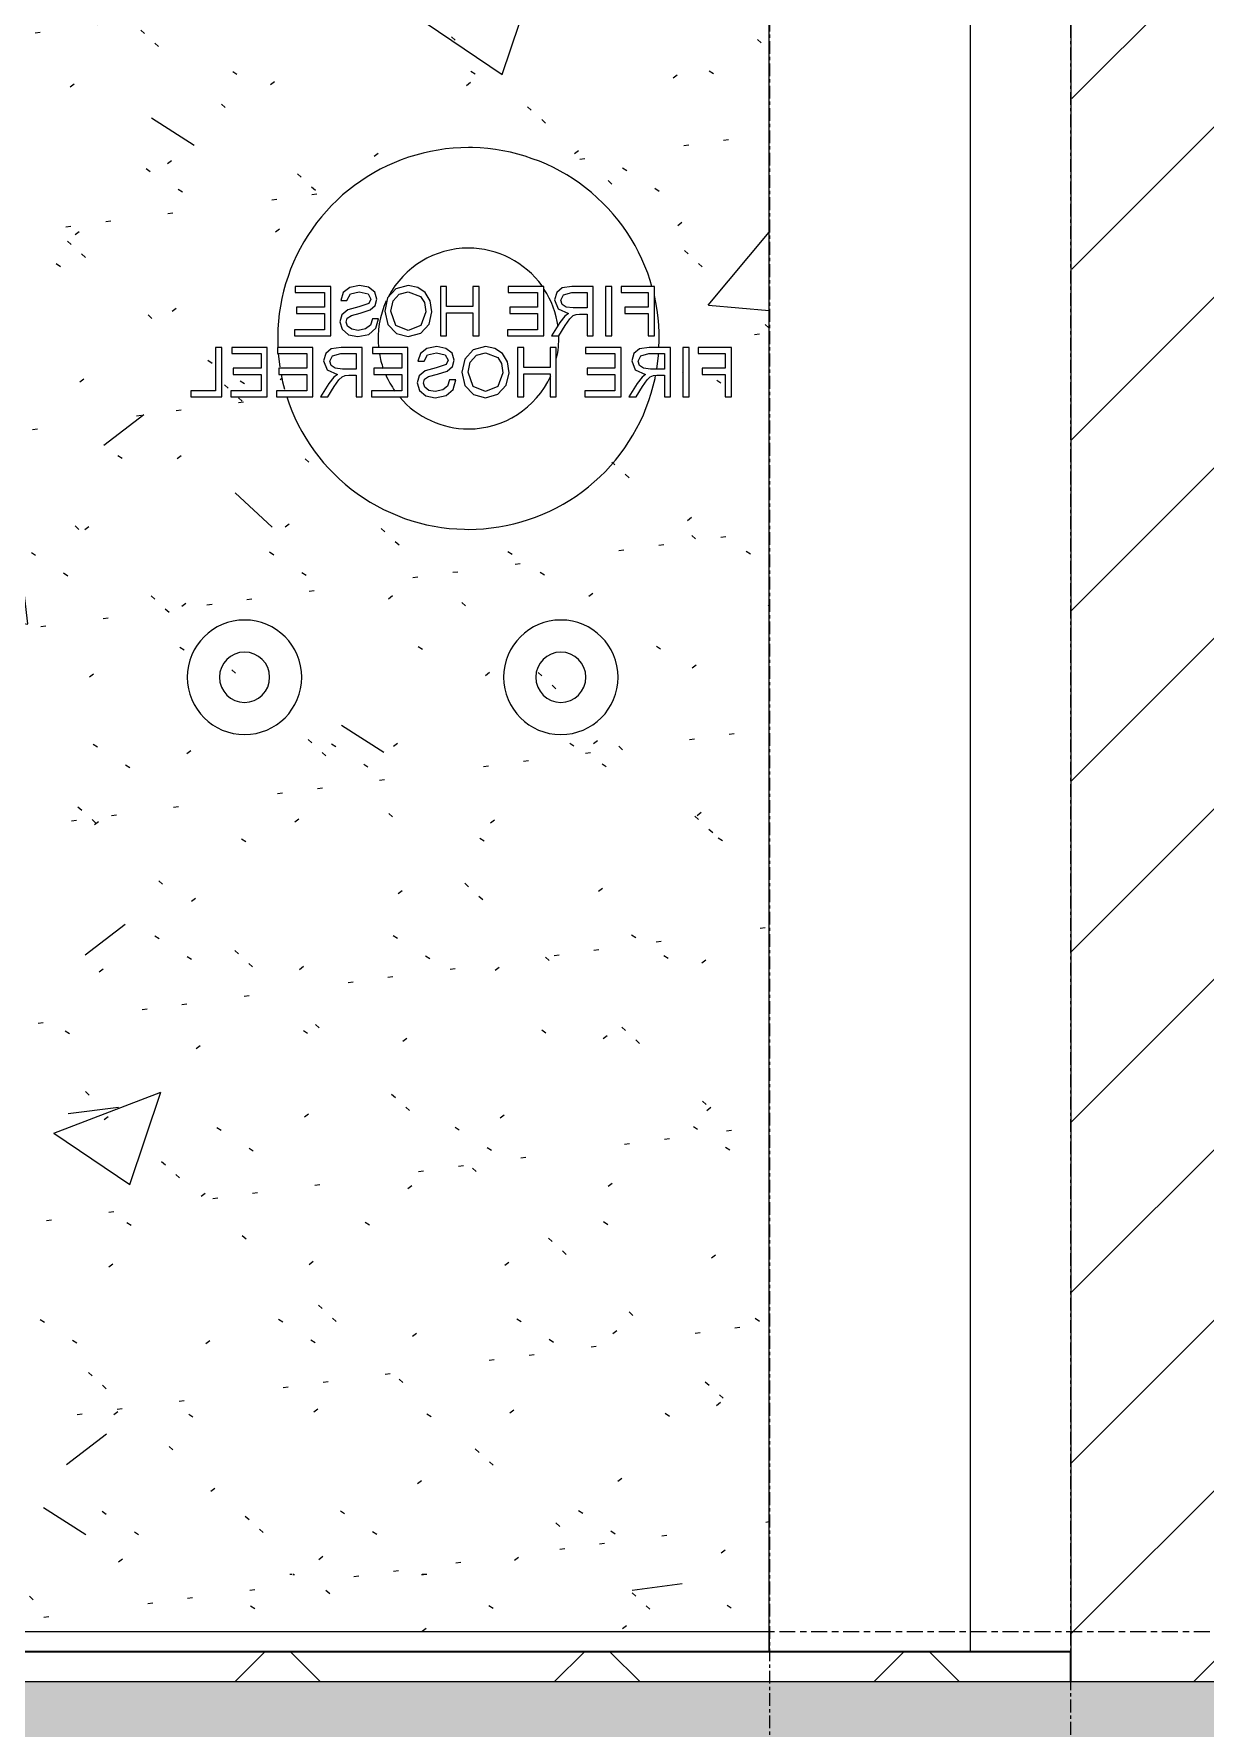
# Model space of a CAD drawing. Header units: millimetres. Extents: x 3451 to 201731, y -8641 to 35300.
# Drawn here: x 166058 to 167225, y 2104 to 3790 of the extents above; entities that cross this region are included whole.
import ezdxf

# ---------------------------------------------------------------- set-up
doc = ezdxf.new("R2010")
doc.units = ezdxf.units.MM
doc.linetypes.add('Centre', pattern=[31.75, 6.35, -4.7625, 15.875, -4.7625])
doc.linetypes.add('Grid Line', pattern=[22.225, 12.7, -3.175, 3.175, -3.175])
for name, color, linetype, lineweight in [('A-DETL-GENF-1', 7, 'Continuous', 9), ('A-DETL-THIN', 151, 'Continuous', 9), ('A-FLOR', 192, 'Continuous', 9), ('A-FLOR-3', 192, 'Continuous', 35), ('A-FLOR-LEVL-2', 51, 'Centre', 9), ('A-FLOR-PATT-3', 8, 'Continuous', 9), ('A-WALL', 113, 'Continuous', 9), ('A-WALL-1', 113, 'Continuous', 25), ('A-WALL-PATT-4', 111, 'Continuous', 9), ('E-FIRE', 2, 'Continuous', 9), ('I-WALL', 2, 'Continuous', 9), ('S-COLS', 52, 'Continuous', 9), ('S-GRID-1', 1, 'Grid Line', 9)]:
    doc.layers.add(name, color=color, linetype=linetype, lineweight=lineweight)

# ---------------------------------------------------------------- blocks, each defined once
blk = doc.blocks.new('40_HY_FIX_FS-FH_FHR_R19_Scale 1_300 - FH _ FHR-4771138-TKCS_MẶT CẮT D')
at = {"layer": 'E-FIRE'}
for p, q in [((-34274.1, 3539.1), (-34309.5, 3539.1)), ((-34309.5, 3539.1), (-34309.5, 3532.9)), ((-34309.5, 3532.9), (-34280.3, 3532.9)), ((-34280.3, 3532.9), (-34280.3, 3518.3)), ((-34274.1, 3489.9), (-34274.1, 3539.1)), ((-34261.7, 3533), (-34264.1, 3525.2)), ((-34264.1, 3525.2), (-34258, 3525.2)), ((-34255.2, 3538.1), (-34261.7, 3533)), ((-34258, 3525.2), (-34254.5, 3531.6)), ((-34245.5, 3539.9), (-34255.2, 3538.1)), ((-34254.5, 3531.6), (-34245.7, 3533.7)), ((-34245.7, 3533.7), (-34236.9, 3531.6)), ((-34236.3, 3538.2), (-34245.5, 3539.9)), ((-34236.9, 3531.6), (-34234.1, 3526.5)), ((-34230.1, 3533.3), (-34236.3, 3538.2)), ((-34234.1, 3526.5), (-34236.1, 3522.2)), ((-34228, 3526.3), (-34230.1, 3533.3)), ((-34229.7, 3520.2), (-34228, 3526.3)), ((-34217.4, 3527.6), (-34220.3, 3514.4)), ((-34209.1, 3536.6), (-34217.4, 3527.6)), ((-34212, 3524.6), (-34205.9, 3531.3)), ((-34196.9, 3539.9), (-34209.1, 3536.6)), ((-34205.9, 3531.3), (-34196.9, 3533.7)), ((-34187.4, 3538.1), (-34196.9, 3539.9)), ((-34196.9, 3533.7), (-34184.7, 3529.1)), ((-34179.9, 3533), (-34187.4, 3538.1)), ((-34184.7, 3529.1), (-34180.8, 3523)), ((-34175, 3524.7), (-34179.9, 3533)), ((-34158.8, 3539.1), (-34164.9, 3539.1)), ((-34164.9, 3539.1), (-34164.9, 3489.9)), ((-34158.8, 3519.1), (-34158.8, 3539.1)), ((-34126.4, 3539.1), (-34132.6, 3539.1)), ((-34132.6, 3539.1), (-34132.6, 3519.1)), ((-34126.4, 3489.9), (-34126.4, 3539.1)), ((-34061.8, 3539.1), (-34097.2, 3539.1)), ((-34097.2, 3539.1), (-34097.2, 3532.9)), ((-34097.2, 3532.9), (-34068, 3532.9)), ((-34068, 3532.9), (-34068, 3518.3)), ((-34061.8, 3489.9), (-34061.8, 3539.1)), ((-34049, 3533.1), (-34051.1, 3525.6)), ((-34051.1, 3525.6), (-34047.7, 3516.7)), ((-34043.7, 3537.8), (-34049, 3533.1)), ((-34044.9, 3525.4), (-34042.3, 3530.8)), ((-34043.5, 3521.2), (-34044.9, 3525.4)), ((-34033.8, 3539.1), (-34043.7, 3537.8)), ((-34042.3, 3530.8), (-34034.1, 3532.9)), ((-34034.1, 3532.9), (-34018.8, 3532.9)), ((-34012.6, 3539.1), (-34033.8, 3539.1)), ((-34018.8, 3532.9), (-34018.8, 3517.6)), ((-34012.6, 3489.9), (-34012.6, 3539.1)), ((-33994.1, 3539.1), (-34000.3, 3539.1)), ((-34000.3, 3539.1), (-34000.3, 3489.9)), ((-33994.1, 3489.9), (-33994.1, 3539.1)), ((-33951.8, 3539.1), (-33984.9, 3539.1)), ((-33984.9, 3539.1), (-33984.9, 3532.9)), ((-33984.9, 3532.9), (-33958, 3532.9)), ((-33958, 3532.9), (-33958, 3518.3)), ((-33951.8, 3489.9), (-33951.8, 3539.1)), ((-34280.3, 3518.3), (-34308, 3518.3)), ((-34308, 3518.3), (-34308, 3512.2)), ((-34308, 3512.2), (-34280.3, 3512.2)), ((-34280.3, 3512.2), (-34280.3, 3496)), ((-34263, 3510.7), (-34264.9, 3503.7)), ((-34257, 3515.7), (-34263, 3510.7)), ((-34257.7, 3507.4), (-34253.5, 3510.2)), ((-34246.1, 3518.8), (-34257, 3515.7)), ((-34253.5, 3510.2), (-34244.6, 3512.6)), ((-34236.1, 3522.2), (-34246.1, 3518.8)), ((-34244.6, 3512.6), (-34234.9, 3515.6)), ((-34234.9, 3515.6), (-34229.7, 3520.2)), ((-34220.3, 3514.4), (-34217.3, 3501)), ((-34214.1, 3514.4), (-34212, 3524.6)), ((-34209.3, 3500.2), (-34214.1, 3514.4)), ((-34179.5, 3513.8), (-34184.4, 3500.2)), ((-34180.8, 3523), (-34179.5, 3513.8)), ((-34176.2, 3501.6), (-34173.4, 3513.8)), ((-34173.4, 3513.8), (-34175, 3524.7)), ((-34132.6, 3519.1), (-34158.8, 3519.1)), ((-34158.8, 3489.9), (-34158.8, 3512.9)), ((-34158.8, 3512.9), (-34132.6, 3512.9)), ((-34132.6, 3512.9), (-34132.6, 3489.9)), ((-34068, 3518.3), (-34095.7, 3518.3)), ((-34095.7, 3518.3), (-34095.7, 3512.2)), ((-34095.7, 3512.2), (-34068, 3512.2)), ((-34068, 3512.2), (-34068, 3496)), ((-34047.7, 3516.7), (-34037.4, 3512.2)), ((-34040.9, 3509.5), (-34045.9, 3503.2)), ((-34039.6, 3518.4), (-34043.5, 3521.2)), ((-34037.4, 3512.2), (-34040.9, 3509.5)), ((-34032.5, 3517.6), (-34039.6, 3518.4)), ((-34035.9, 3506.8), (-34032.7, 3510)), ((-34032.7, 3510), (-34029.8, 3511.2)), ((-34018.8, 3517.6), (-34032.5, 3517.6)), ((-34029.8, 3511.2), (-34026.2, 3511.4)), ((-34026.2, 3511.4), (-34018.8, 3511.4)), ((-34018.8, 3511.4), (-34018.8, 3489.9)), ((-33958, 3518.3), (-33981.1, 3518.3)), ((-33981.1, 3518.3), (-33981.1, 3512.2)), ((-33981.1, 3512.2), (-33958, 3512.2)), ((-33958, 3512.2), (-33958, 3489.9)), ((-34280.3, 3496), (-34310.3, 3496)), ((-34310.3, 3496), (-34310.3, 3489.9)), ((-34264.9, 3503.7), (-34262.7, 3496.4)), ((-34262.7, 3496.4), (-34256.4, 3491)), ((-34258.8, 3503.6), (-34257.7, 3507.4)), ((-34257.4, 3499.5), (-34258.8, 3503.6)), ((-34253.2, 3496.4), (-34257.4, 3499.5)), ((-34246.8, 3495.2), (-34253.2, 3496.4)), ((-34247, 3489.1), (-34236.1, 3491.2)), ((-34239.4, 3496.7), (-34246.8, 3495.2)), ((-34234.6, 3500.6), (-34239.4, 3496.7)), ((-34236.1, 3491.2), (-34229.1, 3497.4)), ((-34232.6, 3506.8), (-34234.6, 3500.6)), ((-34226.4, 3506.8), (-34232.6, 3506.8)), ((-34229.1, 3497.4), (-34226.4, 3506.8)), ((-34217.3, 3501), (-34208.7, 3492.1)), ((-34196.8, 3495.2), (-34209.3, 3500.2)), ((-34208.7, 3492.1), (-34196.8, 3489.1)), ((-34184.4, 3500.2), (-34196.8, 3495.2)), ((-34196.8, 3489.1), (-34184.4, 3492.4)), ((-34184.4, 3492.4), (-34176.2, 3501.6)), ((-34068, 3496), (-34098, 3496)), ((-34098, 3496), (-34098, 3489.9)), ((-34045.9, 3503.2), (-34054.1, 3489.9)), ((-34047, 3489.9), (-34040.6, 3500.1)), ((-34040.6, 3500.1), (-34035.9, 3506.8)), ((-34382.6, 3478.3), (-34388.8, 3478.3)), ((-34388.8, 3478.3), (-34388.8, 3435.2)), ((-34382.6, 3429.1), (-34382.6, 3478.3)), ((-34337.2, 3478.3), (-34372.6, 3478.3)), ((-34372.6, 3478.3), (-34372.6, 3472.2)), ((-34337.2, 3429.1), (-34337.2, 3478.3)), ((-34291.8, 3478.3), (-34327.2, 3478.3)), ((-34327.2, 3478.3), (-34327.2, 3472.2)), ((-34310.3, 3489.9), (-34274.1, 3489.9)), ((-34291.8, 3429.1), (-34291.8, 3478.3)), ((-34273.7, 3477), (-34279, 3472.3)), ((-34263.8, 3478.3), (-34273.7, 3477)), ((-34242.6, 3478.3), (-34263.8, 3478.3)), ((-34256.4, 3491), (-34247, 3489.1)), ((-34242.6, 3429.1), (-34242.6, 3478.3)), ((-34197.2, 3478.3), (-34232.6, 3478.3)), ((-34232.6, 3478.3), (-34232.6, 3472.2)), ((-34197.2, 3429.1), (-34197.2, 3478.3)), ((-34178.3, 3477.3), (-34184.8, 3472.2)), ((-34168.5, 3479.1), (-34178.3, 3477.3)), ((-34159.4, 3477.4), (-34168.5, 3479.1)), ((-34164.9, 3489.9), (-34158.8, 3489.9)), ((-34153.2, 3472.5), (-34159.4, 3477.4)), ((-34132.2, 3475.8), (-34140.5, 3466.8)), ((-34132.6, 3489.9), (-34126.4, 3489.9)), ((-34119.9, 3479.1), (-34132.2, 3475.8)), ((-34110.5, 3477.4), (-34119.9, 3479.1)), ((-34103, 3472.2), (-34110.5, 3477.4)), ((-34098, 3489.9), (-34061.8, 3489.9)), ((-34081.8, 3478.3), (-34088, 3478.3)), ((-34088, 3478.3), (-34088, 3429.1)), ((-34081.8, 3458.3), (-34081.8, 3478.3)), ((-34049.5, 3478.3), (-34055.7, 3478.3)), ((-34055.7, 3478.3), (-34055.7, 3458.3)), ((-34054.1, 3489.9), (-34047, 3489.9)), ((-34049.5, 3429.1), (-34049.5, 3478.3)), ((-33984.9, 3478.3), (-34020.3, 3478.3)), ((-34020.3, 3478.3), (-34020.3, 3472.2)), ((-34018.8, 3489.9), (-34012.6, 3489.9)), ((-34000.3, 3489.9), (-33994.1, 3489.9)), ((-33984.9, 3429.1), (-33984.9, 3478.3)), ((-33966.7, 3477), (-33972.1, 3472.3)), ((-33956.9, 3478.3), (-33966.7, 3477)), ((-33958, 3489.9), (-33951.8, 3489.9)), ((-33935.7, 3478.3), (-33956.9, 3478.3)), ((-33935.7, 3429.1), (-33935.7, 3478.3)), ((-33917.2, 3478.3), (-33923.4, 3478.3)), ((-33923.4, 3478.3), (-33923.4, 3429.1)), ((-33917.2, 3429.1), (-33917.2, 3478.3)), ((-33874.9, 3478.3), (-33908, 3478.3)), ((-33908, 3478.3), (-33908, 3472.2)), ((-33874.9, 3429.1), (-33874.9, 3478.3)), ((-34372.6, 3472.2), (-34343.4, 3472.2)), ((-34343.4, 3457.6), (-34371.1, 3457.6)), ((-34371.1, 3457.6), (-34371.1, 3451.4)), ((-34343.4, 3472.2), (-34343.4, 3457.6)), ((-34327.2, 3472.2), (-34298, 3472.2)), ((-34298, 3457.6), (-34325.7, 3457.6)), ((-34325.7, 3457.6), (-34325.7, 3451.4)), ((-34298, 3472.2), (-34298, 3457.6)), ((-34279, 3472.3), (-34281.1, 3464.9)), ((-34281.1, 3464.9), (-34277.7, 3456)), ((-34274.9, 3464.6), (-34272.3, 3470)), ((-34273.5, 3460.4), (-34274.9, 3464.6)), ((-34269.6, 3457.7), (-34273.5, 3460.4)), ((-34272.3, 3470), (-34264.1, 3472.2)), ((-34262.5, 3456.8), (-34269.6, 3457.7)), ((-34264.1, 3472.2), (-34248.8, 3472.2)), ((-34248.8, 3472.2), (-34248.8, 3456.8)), ((-34232.6, 3472.2), (-34203.4, 3472.2)), ((-34203.4, 3457.6), (-34231.1, 3457.6)), ((-34231.1, 3457.6), (-34231.1, 3451.4)), ((-34203.4, 3472.2), (-34203.4, 3457.6)), ((-34184.8, 3472.2), (-34187.2, 3464.5)), ((-34187.2, 3464.5), (-34181.1, 3464.5)), ((-34181.1, 3464.5), (-34177.6, 3470.8)), ((-34169.2, 3458), (-34180.1, 3454.9)), ((-34177.6, 3470.8), (-34168.8, 3472.9)), ((-34159.2, 3461.4), (-34169.2, 3458)), ((-34168.8, 3472.9), (-34160, 3470.8)), ((-34160, 3470.8), (-34157.2, 3465.7)), ((-34157.2, 3465.7), (-34159.2, 3461.4)), ((-34158, 3454.8), (-34152.8, 3459.4)), ((-34151.1, 3465.5), (-34153.2, 3472.5)), ((-34152.8, 3459.4), (-34151.1, 3465.5)), ((-34140.5, 3466.8), (-34143.4, 3453.6)), ((-34137.2, 3453.7), (-34135.1, 3463.8)), ((-34135.1, 3463.8), (-34129, 3470.6)), ((-34129, 3470.6), (-34120, 3472.9)), ((-34120, 3472.9), (-34107.7, 3468.3)), ((-34107.7, 3468.3), (-34103.9, 3462.2)), ((-34103.9, 3462.2), (-34102.6, 3453)), ((-34098.1, 3463.9), (-34103, 3472.2)), ((-34096.4, 3453.1), (-34098.1, 3463.9)), ((-34055.7, 3458.3), (-34081.8, 3458.3)), ((-34020.3, 3472.2), (-33991.1, 3472.2)), ((-33991.1, 3457.6), (-34018.8, 3457.6)), ((-34018.8, 3457.6), (-34018.8, 3451.4)), ((-33991.1, 3472.2), (-33991.1, 3457.6)), ((-33972.1, 3472.3), (-33974.1, 3464.9)), ((-33974.1, 3464.9), (-33970.8, 3456)), ((-33968, 3464.6), (-33965.4, 3470)), ((-33966.6, 3460.4), (-33968, 3464.6)), ((-33962.6, 3457.7), (-33966.6, 3460.4)), ((-33965.4, 3470), (-33957.2, 3472.2)), ((-33955.6, 3456.8), (-33962.6, 3457.7)), ((-33957.2, 3472.2), (-33941.8, 3472.2)), ((-33941.8, 3472.2), (-33941.8, 3456.8)), ((-33908, 3472.2), (-33881.1, 3472.2)), ((-33881.1, 3457.6), (-33904.1, 3457.6)), ((-33904.1, 3457.6), (-33904.1, 3451.4)), ((-33881.1, 3472.2), (-33881.1, 3457.6)), ((-34371.1, 3451.4), (-34343.4, 3451.4)), ((-34343.4, 3451.4), (-34343.4, 3435.2)), ((-34325.7, 3451.4), (-34298, 3451.4)), ((-34298, 3451.4), (-34298, 3435.2)), ((-34275.9, 3442.4), (-34284.1, 3429.1)), ((-34277.7, 3456), (-34267.4, 3451.4)), ((-34270.9, 3448.8), (-34275.9, 3442.4)), ((-34267.4, 3451.4), (-34270.9, 3448.8)), ((-34270.6, 3439.3), (-34265.9, 3446.1)), ((-34265.9, 3446.1), (-34262.7, 3449.2)), ((-34262.7, 3449.2), (-34259.8, 3450.4)), ((-34248.8, 3456.8), (-34262.5, 3456.8)), ((-34259.8, 3450.4), (-34256.2, 3450.6)), ((-34256.2, 3450.6), (-34248.8, 3450.6)), ((-34248.8, 3450.6), (-34248.8, 3429.1)), ((-34231.1, 3451.4), (-34203.4, 3451.4)), ((-34203.4, 3451.4), (-34203.4, 3435.2)), ((-34186.1, 3449.9), (-34188, 3443)), ((-34188, 3443), (-34185.8, 3435.6)), ((-34180.1, 3454.9), (-34186.1, 3449.9)), ((-34181.8, 3442.8), (-34180.8, 3446.7)), ((-34180.5, 3438.7), (-34181.8, 3442.8)), ((-34180.8, 3446.7), (-34176.6, 3449.5)), ((-34176.6, 3449.5), (-34167.7, 3451.8)), ((-34167.7, 3451.8), (-34158, 3454.8)), ((-34155.7, 3446), (-34157.7, 3439.9)), ((-34149.5, 3446), (-34155.7, 3446)), ((-34152.2, 3436.6), (-34149.5, 3446)), ((-34143.4, 3453.6), (-34140.4, 3440.3)), ((-34132.3, 3439.5), (-34137.2, 3453.7)), ((-34102.6, 3453), (-34107.5, 3439.4)), ((-34107.5, 3431.7), (-34099.3, 3440.8)), ((-34099.3, 3440.8), (-34096.4, 3453.1)), ((-34081.8, 3429.1), (-34081.8, 3452.2)), ((-34081.8, 3452.2), (-34055.7, 3452.2)), ((-34055.7, 3452.2), (-34055.7, 3429.1)), ((-34018.8, 3451.4), (-33991.1, 3451.4)), ((-33991.1, 3451.4), (-33991.1, 3435.2)), ((-33969, 3442.4), (-33977.2, 3429.1)), ((-33970.8, 3456), (-33960.5, 3451.4)), ((-33964, 3448.8), (-33969, 3442.4)), ((-33960.5, 3451.4), (-33964, 3448.8)), ((-33963.6, 3439.3), (-33959, 3446.1)), ((-33959, 3446.1), (-33955.8, 3449.2)), ((-33955.8, 3449.2), (-33952.8, 3450.4)), ((-33941.8, 3456.8), (-33955.6, 3456.8)), ((-33952.8, 3450.4), (-33949.3, 3450.6)), ((-33949.3, 3450.6), (-33941.8, 3450.6)), ((-33941.8, 3450.6), (-33941.8, 3429.1)), ((-33904.1, 3451.4), (-33881.1, 3451.4)), ((-33881.1, 3451.4), (-33881.1, 3429.1)), ((-34388.8, 3435.2), (-34413.4, 3435.2)), ((-34413.4, 3435.2), (-34413.4, 3429.1)), ((-34413.4, 3429.1), (-34382.6, 3429.1)), ((-34343.4, 3435.2), (-34373.4, 3435.2)), ((-34373.4, 3435.2), (-34373.4, 3429.1)), ((-34373.4, 3429.1), (-34337.2, 3429.1)), ((-34298, 3435.2), (-34328, 3435.2)), ((-34328, 3435.2), (-34328, 3429.1)), ((-34328, 3429.1), (-34291.8, 3429.1)), ((-34284.1, 3429.1), (-34277, 3429.1)), ((-34277, 3429.1), (-34270.6, 3439.3)), ((-34248.8, 3429.1), (-34242.6, 3429.1)), ((-34203.4, 3435.2), (-34233.4, 3435.2)), ((-34233.4, 3435.2), (-34233.4, 3429.1)), ((-34233.4, 3429.1), (-34197.2, 3429.1)), ((-34185.8, 3435.6), (-34179.4, 3430.2)), ((-34176.3, 3435.6), (-34180.5, 3438.7)), ((-34179.4, 3430.2), (-34170.1, 3428.3)), ((-34169.9, 3434.5), (-34176.3, 3435.6)), ((-34170.1, 3428.3), (-34159.1, 3430.4)), ((-34162.5, 3436), (-34169.9, 3434.5)), ((-34157.7, 3439.9), (-34162.5, 3436)), ((-34159.1, 3430.4), (-34152.2, 3436.6)), ((-34140.4, 3440.3), (-34131.8, 3431.4)), ((-34119.9, 3434.5), (-34132.3, 3439.5)), ((-34131.8, 3431.4), (-34119.9, 3428.3)), ((-34107.5, 3439.4), (-34119.9, 3434.5)), ((-34119.9, 3428.3), (-34107.5, 3431.7)), ((-34088, 3429.1), (-34081.8, 3429.1)), ((-34055.7, 3429.1), (-34049.5, 3429.1)), ((-33991.1, 3435.2), (-34021.1, 3435.2)), ((-34021.1, 3435.2), (-34021.1, 3429.1)), ((-34021.1, 3429.1), (-33984.9, 3429.1)), ((-33977.2, 3429.1), (-33970, 3429.1)), ((-33970, 3429.1), (-33963.6, 3439.3)), ((-33941.8, 3429.1), (-33935.7, 3429.1)), ((-33923.4, 3429.1), (-33917.2, 3429.1)), ((-33881.1, 3429.1), (-33874.9, 3429.1))]:
    blk.add_line(p, q, dxfattribs=at)
at = {"layer": 'E-FIRE', "flags": 128}
for points in [[(-34136.9, 3677.2), (-34144.5, 3677.1), (-34152.1, 3676.6), (-34159.7, 3675.9), (-34167.2, 3674.8), (-34174.7, 3673.4), (-34182.1, 3671.8), (-34189.4, 3669.8), (-34196.7, 3667.6), (-34203.9, 3665), (-34210.9, 3662.2), (-34217.9, 3659.1), (-34224.7, 3655.8), (-34231.3, 3652.1), (-34237.9, 3648.2), (-34244.2, 3644), (-34250.4, 3639.6), (-34256.4, 3635), (-34262.2, 3630.1), (-34267.8, 3624.9), (-34273.2, 3619.6), (-34278.4, 3614), (-34283.4, 3608.3), (-34288.1, 3602.3), (-34292.6, 3596.2), (-34296.8, 3589.9), (-34300.8, 3583.4), (-34304.5, 3576.8), (-34308, 3570), (-34311.1, 3563.1), (-34314, 3556.1), (-34316.6, 3548.9), (-34319, 3541.7), (-34321, 3534.4), (-34322.7, 3527), (-34324.2, 3519.5), (-34325.3, 3512), (-34326.2, 3504.5), (-34326.7, 3496.9), (-34326.9, 3489.3), (-34326.9, 3481.7), (-34326.7, 3478.2)], [(-33954.2, 3539.1), (-33955.9, 3545), (-33958.4, 3552.2), (-33961.1, 3559.3), (-33964.2, 3566.3), (-33967.5, 3573.1), (-33971, 3579.8), (-33974.9, 3586.4), (-33979, 3592.8), (-33983.3, 3599), (-33987.9, 3605.1), (-33992.7, 3611), (-33997.8, 3616.6), (-34003.1, 3622.1), (-34008.6, 3627.3), (-34014.3, 3632.4), (-34020.2, 3637.1), (-34026.3, 3641.7), (-34032.6, 3646), (-34039, 3650), (-34045.6, 3653.8), (-34052.3, 3657.3), (-34059.2, 3660.6), (-34066.2, 3663.6), (-34073.3, 3666.2), (-34080.5, 3668.7), (-34087.8, 3670.8), (-34095.2, 3672.6), (-34102.6, 3674.1), (-34110.1, 3675.3), (-34117.7, 3676.2), (-34125.2, 3676.9), (-34132.8, 3677.2), (-34136.9, 3677.2)], [(-33947.2, 3478.3), (-33946.9, 3485.2), (-33947, 3492.8), (-33947.4, 3500.4), (-33948.1, 3507.9), (-33949, 3515.5), (-33950.3, 3523), (-33951.8, 3530)], [(-34326.3, 3472.2), (-34325.8, 3466.5), (-34324.8, 3459)], [(-33949.4, 3456.8), (-33948.6, 3462.4), (-33947.7, 3470), (-33947.6, 3472.2)], [(-34323.5, 3451.4), (-34322, 3444.1), (-34320.1, 3436.7)], [(-34136.9, 3297.2), (-34129.3, 3297.4), (-34121.8, 3297.8), (-34114.2, 3298.6), (-34106.7, 3299.7), (-34099.2, 3301), (-34091.8, 3302.7), (-34084.4, 3304.6), (-34077.2, 3306.9), (-34070, 3309.4), (-34062.9, 3312.2), (-34056, 3315.3), (-34049.2, 3318.7), (-34042.5, 3322.3), (-34036, 3326.2), (-34029.7, 3330.4), (-34023.5, 3334.8), (-34017.5, 3339.5), (-34011.7, 3344.4), (-34006, 3349.5), (-34000.6, 3354.9), (-33995.5, 3360.4), (-33990.5, 3366.2), (-33985.8, 3372.1), (-33981.3, 3378.3), (-33977.1, 3384.6), (-33973.1, 3391), (-33969.4, 3397.7), (-33965.9, 3404.4), (-33962.7, 3411.4), (-33959.8, 3418.4), (-33957.2, 3425.5), (-33954.9, 3432.8), (-33952.9, 3440.1), (-33951.1, 3447.5), (-33950.5, 3450.6)], [(-34317.8, 3429.1), (-34315.5, 3422.2), (-34312.7, 3415.1), (-34309.7, 3408.2), (-34306.4, 3401.3), (-34302.8, 3394.6), (-34299, 3388), (-34294.9, 3381.6), (-34290.6, 3375.4), (-34286, 3369.4), (-34281.1, 3363.5), (-34276.1, 3357.8), (-34270.8, 3352.4), (-34265.3, 3347.1), (-34259.6, 3342.1), (-34253.7, 3337.3), (-34247.6, 3332.8), (-34241.3, 3328.5), (-34234.9, 3324.4), (-34228.3, 3320.6), (-34221.6, 3317.1), (-34214.7, 3313.9), (-34207.7, 3310.9), (-34200.6, 3308.2), (-34193.4, 3305.8), (-34186.1, 3303.7), (-34178.7, 3301.9), (-34171.2, 3300.4), (-34163.7, 3299.1), (-34156.2, 3298.2), (-34148.6, 3297.6), (-34141, 3297.3), (-34136.9, 3297.2)], [(-34312.8, 2256.8), (-34313.7, 2256.9), (-34314.7, 2257)], [(-34310.9, 2256.8), (-34311.3, 2256.8), (-34311.6, 2256.8), (-34311.7, 2256.8), (-34311.8, 2256.8)], [(-34311.8, 2256.8), (-34311.6, 2256.8), (-34311.4, 2256.8), (-34311, 2256.8), (-34310.5, 2256.8), (-34310, 2256.8)], [(-34183.7, 2256.8), (-34183.1, 2256.8), (-34182.6, 2256.8), (-34182.2, 2256.8), (-34181.9, 2256.8), (-34181.7, 2256.8), (-34181.7, 2256.8)], [(-34181.7, 2256.8), (-34181.9, 2256.8), (-34182.1, 2256.8), (-34182.5, 2256.8), (-34182.9, 2256.8)], [(-34178.5, 2257), (-34179.5, 2256.9), (-34180.4, 2256.8), (-34181.4, 2256.8)]]:
    blk.add_lwpolyline(points, dxfattribs=at)
at = {"layer": 'E-FIRE'}
for centre, radius, start, end in [((-34136.9, 3487.2), 90, 90, 152.3682), ((-34136.9, 3487.2), 90, 35.5261, 90), ((-34136.9, 3487.2), 90, 7.5857, 32.9458), ((-34136.9, 3487.2), 90, 155.4018, 185.7327), ((-34136.9, 3487.2), 90, 347.3518, 1.6975), ((-34136.9, 3487.2), 90, 189.6954, 199.4074), ((-34136.9, 3487.2), 90, 203.6599, 215.6165), ((-34136.9, 3487.2), 90, 270, 335.5355), ((-34136.9, 3487.2), 90, 220.5687, 270), ((-34359.9, 3150), 57, 90, 270), ((-34359.9, 3150), 57, 270, 90), ((-34044.9, 3150), 57, 90, 270), ((-34044.9, 3150), 57, 270, 90), ((-34359.9, 3150), 25, 90, 270), ((-34359.9, 3150), 25, 270, 90), ((-34044.9, 3150), 25, 90, 270), ((-34044.9, 3150), 25, 270, 90)]:
    blk.add_arc(centre, radius, start, end, dxfattribs=at)

msp = doc.modelspace()

# ---------------------------------------------------------------- hatches: boundary and pattern name
at = {"layer": 'A-DETL-GENF-1'}
h = msp.add_hatch(color=256, dxfattribs=at)
h.paths.add_polyline_path([(160443.5, 1550), (160692.2, 1550), (160692.2, 1950), (167092.5, 1950), (167092.5, 1700), (167692.5, 1700), (167692.5, 1950), (171492.9, 1950), (171492.9, 1750), (171692.9, 1750), (171692.9, 1950), (175790.9, 1950), (175790.9, 1550), (176090.9, 1550), (176090.9, 2150), (151265.9, 2150), (151265.9, 1750), (151465.9, 1750), (151465.9, 1950), (154892.5, 1950), (154892.5, 1750), (155092.5, 1750), (155092.5, 1950), (156090.8, 1950), (156090.8, 1550), (156392.5, 1550), (156392.5, 1950), (160390.5, 1950), (160390.5, 1550)])
h.paths.add_polyline_path([(138892.2, 1550), (139044.6, 1550), (139044.6, 1950), (143794.6, 1950), (143794.6, 1750), (143994.6, 1750), (143994.6, 1950), (146969.9, 1950), (146969.9, 1550), (147269.9, 1550), (147269.9, 1950), (148965.9, 1950), (148965.9, 1750), (149165.9, 1750), (149165.9, 2150), (128994.6, 2150), (128994.6, 1750), (129194.6, 1750), (129194.6, 1950), (130594.7, 1950), (130594.7, 1550), (130894.7, 1550), (130894.7, 1950), (135595.5, 1950), (135595.5, 1750), (135794.6, 1750), (135794.6, 1950), (138744.6, 1950), (138744.6, 1550)])
h.paths.add_polyline_path([(127790, 1750), (127910.9, 1750), (127910.9, 2150), (127710.9, 2150), (127710.9, 1750)])
at = {"layer": 'A-FLOR-PATT-3'}
h = msp.add_hatch(dxfattribs=at)
h.set_pattern_fill('FP_49', color=256, style=0, pattern_type=2)
h.set_pattern_definition([(45, (148640.78, 14125), (-159.099, 159.099), []), (135, (148640.78, 14125), (-159.099, -159.099), [])])
h.paths.add_polyline_path([(166974.2, 2150), (167090.9, 2150), (167090.9, 2180), (165090.5, 2180), (165090.5, 2150), (166647.7, 2150)])
h.paths.add_polyline_path([(153340.9, 2150), (154590.9, 2150), (154590.9, 2180), (151465.9, 2180), (151465.9, 2150), (152606.6, 2150)])
h.paths.add_polyline_path([(148374.6, 2150), (149162.7, 2150), (149162.7, 2180), (147192.5, 2180), (147192.5, 2150), (147382.1, 2150)])
h.paths.add_polyline_path([(129749.2, 2150), (130592.5, 2150), (130592.5, 2180), (129115.9, 2180), (129115.9, 2150), (129194.6, 2150)])
at = {"layer": 'A-WALL-PATT-4'}
h = msp.add_hatch(dxfattribs=at)
h.set_pattern_fill('FP_35', color=256, style=0, pattern_type=2)
h.set_pattern_definition([(50, (148640.8, 14125), (1093.104, -95.634), [114.3, -1257.3]), (355, (148640.8, 14125), (-211.46, 1146.34), [91.44, -1005.84]), (100.451, (148731.9, 14117), (881.656, 1050.7), [97.14, -1068.54]), (46.184, (148640.8, 14429.8), (1626.475, -252.26), [171.45, -1885.95]), (96.636, (148776.3, 14408.8), (1424.42, 1484.57), [145.71, -1602.81]), (351.184, (148640.8, 14429.8), (1424.43, 1484.55), [137.16, -1508.76]), (21, (148793.2, 14353.6), (909.686, -613.59), [114.3, -1257.3]), (326, (148793.2, 14353.6), (370.81, 1105.13), [91.44, -1005.84]), (71.451, (148869, 14302.5), (1280.503, 491.53), [97.14, -1068.54]), (37.5, (148640.8, 14125), (18.531, 507.33), [50.292, -943.356, 50.292, -970.788, -1009.65]), (37.5, (148640.8, 14125), (18.531, 507.33), [-2014.728, 50.292, -959.358]), (7.5, (148640.8, 14125), (400.918, 601.084), [50.292, -531.876, 50.292, -920.496, -384.81]), (7.5, (148640.8, 14125), (400.918, 601.084), [-1552.956, 50.292, -334.518]), (327.5, (148300.93, 14125), (813.545, -34.374), [50.292, -330.708, 50.292, -1138.428, -1577.34]), (327.5, (148300.93, 14125), (813.545, -34.374), [-1569.72, 50.292, -1527.048]), (317.5, (148148.5, 14125), (888.775, 152.56), [50.292, -445.008, 50.292, -739.14, -1120.14]), (317.5, (148148.5, 14125), (888.775, 152.56), [-1284.73, 50.29, -1069.85])])
h.paths.add_polyline_path([(165340.5, 2200), (166790.5, 2200), (166790.5, 4700), (165340.5, 4700), (165340.5, 3054.6)])
h.paths.add_polyline_path([(166267.9, 3093), (166243.2, 3098.6), (166223.3, 3114.5), (166212.3, 3137.5), (166212.3, 3162.7), (166223.3, 3185.5), (166243.2, 3201.4), (166270, 3206.5), (166292.6, 3201.4), (166312.5, 3185.5), (166323.5, 3162.5), (166323.5, 3137.3), (166312.5, 3114.5), (166292.6, 3098.6), (166274.4, 3094.5)])
h.paths.add_polyline_path([(166582.9, 3093), (166558.2, 3098.7), (166538.4, 3114.5), (166527.3, 3137.5), (166527.3, 3162.7), (166538.4, 3185.5), (166558.2, 3201.3), (166582.9, 3207), (166607.6, 3201.3), (166627.5, 3185.5), (166638.5, 3162.7), (166638.5, 3137.3), (166627.5, 3114.5), (166607.6, 3098.7), (166589.4, 3094.5)])
h.paths.add_polyline_path([(166267.9, 3125), (166280.4, 3128.3), (166289.6, 3137.5), (166292.9, 3150), (166289.6, 3162.5), (166280.4, 3171.7), (166267.9, 3175), (166255.4, 3171.7), (166246.2, 3162.5), (166242.9, 3150), (166246.2, 3137.5), (166255.4, 3128.3), (166261.4, 3125.9)])
h.paths.add_polyline_path([(166582.9, 3125), (166595.4, 3128.3), (166604.6, 3137.5), (166607.9, 3150), (166604.6, 3162.5), (166595.4, 3171.7), (166582.9, 3175), (166570.4, 3171.7), (166561.2, 3162.5), (166557.9, 3150), (166561.2, 3137.5), (166570.4, 3128.3), (166576.4, 3125.9)])
h.paths.add_polyline_path([(166679.2, 3508.9), (166678.1, 3508.9), (166679, 3499.7)])
h.paths.add_polyline_path([(166480, 3298), (166457.9, 3301.3), (166424.3, 3310), (166392.1, 3326.1), (166364.8, 3345.9), (166353.3, 3357), (166329.8, 3388.4), (166318.8, 3408.6), (166308.2, 3429.1), (166299.9, 3429.1), (166300.6, 3435.2), (166308.7, 3435.2), (166308.2, 3439.8), (166302.6, 3457.6), (166303.9, 3457.6), (166301.4, 3479.7), (166302.4, 3498.7), (166307.5, 3534.7), (166316.7, 3561.1), (166327.2, 3581.5), (166338.9, 3599.5), (166357.2, 3621.1), (166377.4, 3638.7), (166409.1, 3658), (166446.6, 3670.7), (166480, 3676.4), (166522.6, 3673.4), (166563.1, 3662), (166589.7, 3648.3), (166617, 3628.6), (166628.5, 3617.4), (166652, 3586), (166663, 3565.9), (166676, 3532.9), (166677.2, 3521.9), (166680.4, 3494.7), (166679.5, 3478.3), (166692.2, 3478.3), (166692.2, 3429.1), (166686, 3429.1), (166686, 3450.6), (166676.1, 3450.4), (166670.2, 3425.2), (166654.6, 3392.9), (166642.9, 3375), (166624.6, 3353.3), (166604.4, 3335.7), (166572.7, 3316.5), (166535.2, 3303.7), (166501.8, 3298), (166484.4, 3298.2)])
h.paths.add_polyline_path([(166214.5, 3429.1), (166214.5, 3435.2), (166239.1, 3435.2), (166239.1, 3478.3), (166245.2, 3478.3), (166245.2, 3429.1), (166239.1, 3429.1)])
h.paths.add_polyline_path([(166254.5, 3429.1), (166254.5, 3435.2), (166284.5, 3435.2), (166284.5, 3451.4), (166256.8, 3451.4), (166256.8, 3457.6), (166284.5, 3457.6), (166284.5, 3472.2), (166255.2, 3472.2), (166255.2, 3478.3), (166290.6, 3478.3), (166290.6, 3429.1), (166284.5, 3429.1)])
h.paths.add_polyline_path([(166704.5, 3429.1), (166704.5, 3478.3), (166710.6, 3478.3), (166710.6, 3429.1)])
h.paths.add_polyline_path([(166746.8, 3429.1), (166746.8, 3451.4), (166723.7, 3451.4), (166723.7, 3457.6), (166746.8, 3457.6), (166746.8, 3472.2), (166719.9, 3472.2), (166719.9, 3478.3), (166752.9, 3478.3), (166752.9, 3429.1)])
h.paths.add_polyline_path([(166678.4, 3456.8), (166686, 3456.8), (166686, 3472.2), (166679.5, 3472.2), (166678.4, 3456.8)])
h.paths.add_polyline_path([(166790.5, 4750), (166790.5, 5100), (166767.3, 5100), (166767.3, 5080), (165340.5, 5080), (165341.5, 4750), (166767.3, 4750)])
h.paths.add_polyline_path([(165340.5, 5580), (166790.5, 5580), (166790.5, 5600), (165340.5, 5600), (165340.5, 5580)])
h = msp.add_hatch(dxfattribs=at)
h.set_pattern_fill('FP_36', color=256, style=0, pattern_type=2)
h.set_pattern_definition([(37.5, (148640.78, 14125), (-4.79953, 146.8239), [5.029, -110.795, 5.029, -124.511, -123.825]), (37.5, (148640.78, 14125), (-4.79953, 146.8239), [-245.364, 5.029, -118.796]), (7.5, (148640.78, 14125), (134.8574, 215.0472), [5.029, -57.455, 5.029, -99.365, -40.005]), (7.5, (148640.78, 14125), (134.8574, 215.0472), [-166.878, 5.029, -34.976]), (327.5, (148547.06, 14125), (237.29776, 0.4316), [5.029, -33.071, 5.029, -132.131, -179.07]), (327.5, (148547.06, 14125), (237.29776, 0.4316), [-175.26, 5.029, -174.041]), (317.5, (148547.06, 14125), (229.067, 66.8792), [5.029, -14.021, 5.029, -84.887, -102.87]), (317.5, (148547.06, 14125), (229.067, 66.8792), [-108.966, 5.029, -97.841])])
h.paths.add_polyline_path([(165340.5, 2200), (166790.5, 2200), (166790.5, 4700), (165340.5, 4700), (165340.5, 3054.6)])
h.paths.add_polyline_path([(166267.9, 3093), (166243.2, 3098.6), (166223.3, 3114.5), (166212.3, 3137.5), (166212.3, 3162.7), (166223.3, 3185.5), (166243.2, 3201.4), (166270, 3206.5), (166292.6, 3201.4), (166312.5, 3185.5), (166323.5, 3162.5), (166323.5, 3137.3), (166312.5, 3114.5), (166292.6, 3098.6), (166274.4, 3094.5)])
h.paths.add_polyline_path([(166582.9, 3093), (166558.2, 3098.7), (166538.4, 3114.5), (166527.3, 3137.5), (166527.3, 3162.7), (166538.4, 3185.5), (166558.2, 3201.3), (166582.9, 3207), (166607.6, 3201.3), (166627.5, 3185.5), (166638.5, 3162.7), (166638.5, 3137.3), (166627.5, 3114.5), (166607.6, 3098.7), (166589.4, 3094.5)])
h.paths.add_polyline_path([(166267.9, 3125), (166280.4, 3128.3), (166289.6, 3137.5), (166292.9, 3150), (166289.6, 3162.5), (166280.4, 3171.7), (166267.9, 3175), (166255.4, 3171.7), (166246.2, 3162.5), (166242.9, 3150), (166246.2, 3137.5), (166255.4, 3128.3), (166261.4, 3125.9)])
h.paths.add_polyline_path([(166582.9, 3125), (166595.4, 3128.3), (166604.6, 3137.5), (166607.9, 3150), (166604.6, 3162.5), (166595.4, 3171.7), (166582.9, 3175), (166570.4, 3171.7), (166561.2, 3162.5), (166557.9, 3150), (166561.2, 3137.5), (166570.4, 3128.3), (166576.4, 3125.9)])
h.paths.add_polyline_path([(166679.2, 3508.9), (166678.1, 3508.9), (166679, 3499.7)])
h.paths.add_polyline_path([(166480, 3298), (166457.9, 3301.3), (166424.3, 3310), (166392.1, 3326.1), (166364.8, 3345.9), (166353.3, 3357), (166329.8, 3388.4), (166318.8, 3408.6), (166308.2, 3429.1), (166299.9, 3429.1), (166300.6, 3435.2), (166308.7, 3435.2), (166308.2, 3439.8), (166302.6, 3457.6), (166303.9, 3457.6), (166301.4, 3479.7), (166302.4, 3498.7), (166307.5, 3534.7), (166316.7, 3561.1), (166327.2, 3581.5), (166338.9, 3599.5), (166357.2, 3621.1), (166377.4, 3638.7), (166409.1, 3658), (166446.6, 3670.7), (166480, 3676.4), (166522.6, 3673.4), (166563.1, 3662), (166589.7, 3648.3), (166617, 3628.6), (166628.5, 3617.4), (166652, 3586), (166663, 3565.9), (166676, 3532.9), (166677.2, 3521.9), (166680.4, 3494.7), (166679.5, 3478.3), (166692.2, 3478.3), (166692.2, 3429.1), (166686, 3429.1), (166686, 3450.6), (166676.1, 3450.4), (166670.2, 3425.2), (166654.6, 3392.9), (166642.9, 3375), (166624.6, 3353.3), (166604.4, 3335.7), (166572.7, 3316.5), (166535.2, 3303.7), (166501.8, 3298), (166484.4, 3298.2)])
h.paths.add_polyline_path([(166214.5, 3429.1), (166214.5, 3435.2), (166239.1, 3435.2), (166239.1, 3478.3), (166245.2, 3478.3), (166245.2, 3429.1), (166239.1, 3429.1)])
h.paths.add_polyline_path([(166254.5, 3429.1), (166254.5, 3435.2), (166284.5, 3435.2), (166284.5, 3451.4), (166256.8, 3451.4), (166256.8, 3457.6), (166284.5, 3457.6), (166284.5, 3472.2), (166255.2, 3472.2), (166255.2, 3478.3), (166290.6, 3478.3), (166290.6, 3429.1), (166284.5, 3429.1)])
h.paths.add_polyline_path([(166704.5, 3429.1), (166704.5, 3478.3), (166710.6, 3478.3), (166710.6, 3429.1)])
h.paths.add_polyline_path([(166746.8, 3429.1), (166746.8, 3451.4), (166723.7, 3451.4), (166723.7, 3457.6), (166746.8, 3457.6), (166746.8, 3472.2), (166719.9, 3472.2), (166719.9, 3478.3), (166752.9, 3478.3), (166752.9, 3429.1)])
h.paths.add_polyline_path([(166678.4, 3456.8), (166686, 3456.8), (166686, 3472.2), (166679.5, 3472.2), (166678.4, 3456.8)])
h.paths.add_polyline_path([(166790.5, 4750), (166790.5, 5100), (166767.3, 5100), (166767.3, 5080), (165340.5, 5080), (165341.5, 4750), (166767.3, 4750)])
h.paths.add_polyline_path([(165340.5, 5580), (166790.5, 5580), (166790.5, 5600), (165340.5, 5600), (165340.5, 5580)])
h = msp.add_hatch(dxfattribs=at)
h.set_pattern_fill('FP_32', color=256, style=0, pattern_type=2)
h.set_pattern_definition([(45, (148640.78, 14125), (-84.8528, 84.8528), [])])
h.paths.add_polyline_path([(167090.9, 2150), (167290.9, 2150), (167290.9, 5100), (167092.5, 5100), (167090.9, 2200)])

# ---------------------------------------------------------------- linework, layer by layer
at = {"layer": 'A-DETL-THIN'}
msp.add_line((176090.9, 2150), (152037.7, 2150), dxfattribs=at)
at = {"layer": 'A-FLOR'}
for q in [(166790.5, 2200), (166790.5, 2180)]:
    msp.add_line((166790.5, 2200), q, dxfattribs=at)
at = {"layer": 'A-FLOR-3'}
for p, q in [((167090.9, 2180), (165090.5, 2180)), ((167090.9, 2150), (167090.9, 2180))]:
    msp.add_line(p, q, dxfattribs=at)
at = {"layer": 'A-FLOR-LEVL-2'}
msp.add_line((106972.4, 2200), (198239.7, 2200), dxfattribs=at)
at = {"layer": 'A-WALL'}
msp.add_line((167090.9, 5350), (167090.9, 2200), dxfattribs=at)
at = {"layer": 'A-WALL-1'}
msp.add_line((167090.9, 2200), (167090.9, 2150), dxfattribs=at)
at = {"layer": 'I-WALL'}
for p, q in [((166790.5, 2200), (166790.5, 4700)), ((165340.5, 2200), (166790.5, 2200))]:
    msp.add_line(p, q, dxfattribs=at)
at = {"layer": 'S-COLS'}
for p, q in [((166790.5, 2180), (166790.5, 4700)), ((166990.5, 4700), (166990.5, 2180))]:
    msp.add_line(p, q, dxfattribs=at)
at = {"layer": 'S-GRID-1'}
for p, q in [((166790.9, -3541.4), (166790.9, 30542.5)), ((167090.9, -1636.4), (167090.9, 30542.5))]:
    msp.add_line(p, q, dxfattribs=at)

# ---------------------------------------------------------------- block references
at = {"layer": 'E-FIRE'}
msp.add_blockref('40_HY_FIX_FS-FH_FHR_R19_Scale 1_300 - FH _ FHR-4771138-TKCS_MẶT CẮT D', (200627.8, 0), dxfattribs=at)

doc.saveas('drawing.dxf')
